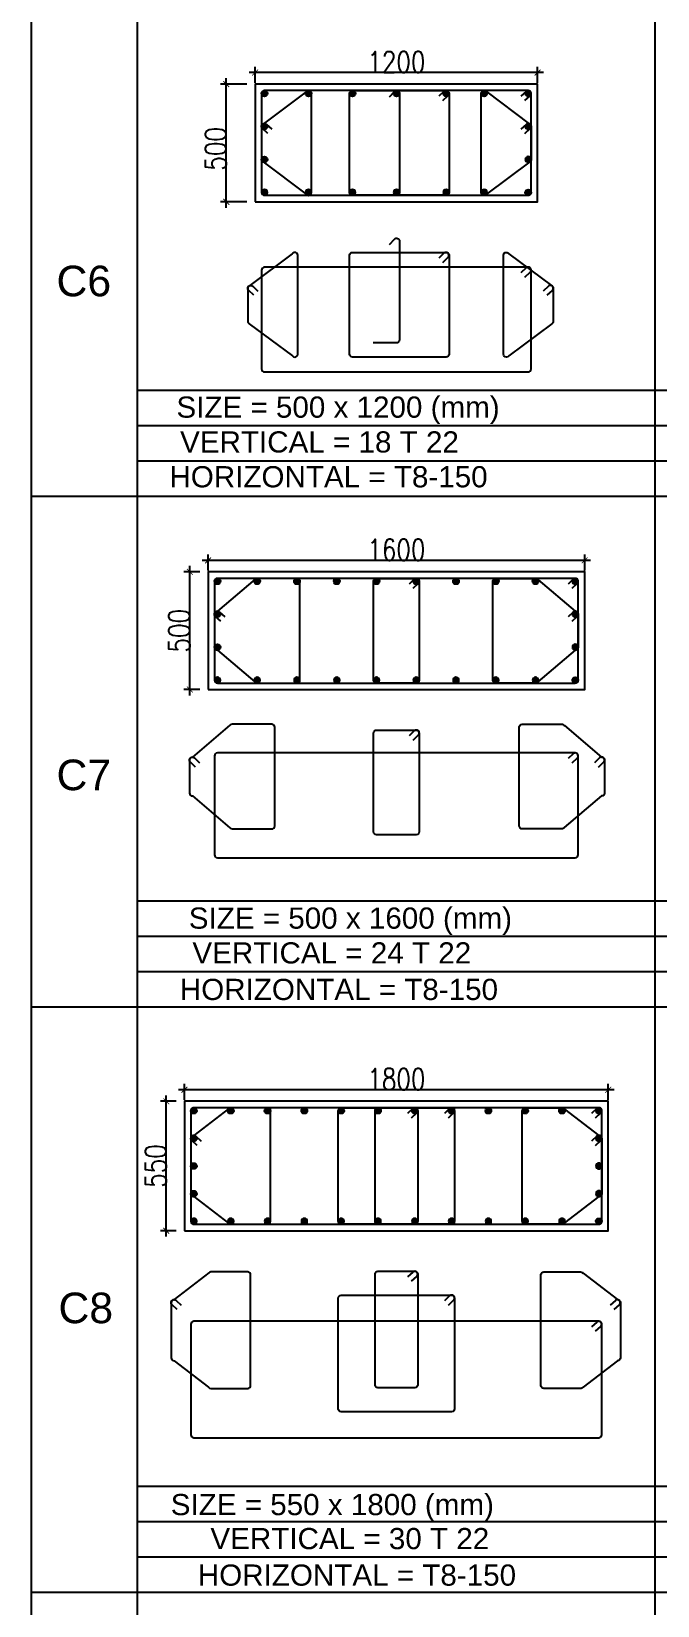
# Model space of a CAD drawing. Header units: millimetres. Extents: x -967280 to 3852, y 2833 to 1955156.
# Drawn here: x -420373 to -417714, y 456417 to 463104 of the extents above; entities that cross this region are included whole.
import ezdxf

# ---------------------------------------------------------------- set-up
doc = ezdxf.new("R2010")
doc.units = ezdxf.units.MM
doc.header["$LTSCALE"] = 1000
doc.header["$PDMODE"] = 35
doc.header["$PDSIZE"] = 25
for name, color, linetype in [('BARS', 1, 'Continuous'), ('S -Beams', 2, 'Continuous'), ('ST-COLUMN', 2, 'Continuous'), ('ST-STEEL', 4, 'Continuous'), ('ST-STEEL MARK', 1, 'Continuous'), ('ST-TEXT', 3, 'Continuous')]:
    doc.layers.add(name, color=color, linetype=linetype)
doc.styles.add('SIMPLEX', font='romans.shx', dxfattribs={"width": 0.8, "height": 90})
doc.styles.add('STRECTURAL', font='arial.ttf')
doc.styles.add('TXT DIM 25', font='arial.ttf')
doc.dimstyles.new('ST- DIM1-25', dxfattribs={"dimscale": 0.025, "dimtxt": 1000, "dimasz": 1000, "dimexe": 1000, "dimexo": 1000, "dimgap": 0.5, "dimtad": 2, "dimdec": 0, "dimrnd": 5, "dimzin": 0, "dimdsep": 46, "dimtxsty": 'TXT DIM 25', "dimblk": 'ARCHTICK', "dimcen": 90, "dimdle": 1000, "dimclrd": 1, "dimclre": 1, "dimclrt": 3, "dimadec": 1, "dimazin": 0, "dimtfac": 1, "dimtdec": 0, "dimtofl": 0, "dimtmove": 0, "dimatfit": 3, "dimfxl": 1, "dimtolj": 1, "dimtzin": 0, "dimarcsym": 0})

# ---------------------------------------------------------------- blocks, each defined once
blk = doc.blocks.new('_ArchTick')
at = {"color": 0, "linetype": 'ByBlock', "const_width": 0.15}
blk.add_lwpolyline([(-0.5, -0.5), (0.5, 0.5)], dxfattribs=at)
blk = doc.blocks.new('*D533')
at = {"color": 1, "lineweight": -2, "transparency": 16777216}
for p, q in [((-419700.4, 460283.5), (-419700.4, 460833.5)), ((-419658.2, 460808.5), (-419725.4, 460808.5)), ((-419658.2, 460308.5), (-419725.4, 460308.5))]:
    blk.add_line(p, q, dxfattribs=at)
at = {"layer": 'Defpoints', "color": 0, "transparency": 16777216}
for p in [(-419700.4, 460808.5), (-419633.2, 460808.5), (-419633.2, 460308.5)]:
    blk.add_point(p, dxfattribs=at)
at = {"color": 1, "lineweight": -2, "transparency": 16777216, "xscale": 25, "yscale": 25, "zscale": 25}
for p, rotation in [((-419700.4, 460808.5), 90), ((-419700.4, 460308.5), 270)]:
    blk.add_blockref('_ArchTick', p, dxfattribs=dict(at, rotation=rotation))
at = {"color": 3, "transparency": 16777216, "insert": (-419745.5, 460558.5), "char_height": 90, "attachment_point": 5, "rotation": 90, "style": 'SIMPLEX'}
blk.add_mtext('\\A1;500', dxfattribs=at)
blk = doc.blocks.new('*D534')
at = {"color": 1, "lineweight": -2, "transparency": 16777216}
for p, q in [((-417998.2, 460857.5), (-419648.2, 460857.5)), ((-419623.2, 460814), (-419623.2, 460882.5)), ((-418023.2, 460814), (-418023.2, 460882.5))]:
    blk.add_line(p, q, dxfattribs=at)
at = {"layer": 'Defpoints', "color": 0, "transparency": 16777216}
for p in [(-419623.2, 460857.5), (-419623.2, 460789), (-418023.2, 460789)]:
    blk.add_point(p, dxfattribs=at)
at = {"color": 1, "lineweight": -2, "transparency": 16777216, "xscale": 25, "yscale": 25, "zscale": 25, "rotation": 180}
blk.add_blockref('_ArchTick', (-419623.2, 460857.5), dxfattribs=at)
at = {"color": 1, "lineweight": -2, "transparency": 16777216, "xscale": 25, "yscale": 25, "zscale": 25}
blk.add_blockref('_ArchTick', (-418023.2, 460857.5), dxfattribs=at)
at = {"color": 3, "transparency": 16777216, "insert": (-418823.2, 460902.5), "char_height": 90, "attachment_point": 5, "style": 'SIMPLEX'}
blk.add_mtext('\\A1;1600', dxfattribs=at)
blk = doc.blocks.new('D25')
at = {"layer": 'BARS'}
h = blk.add_hatch(color=256, dxfattribs=at)
h.dxf.hatch_style = 1
edge = h.paths.add_edge_path()
edge.add_arc((0, 0), 12.5, 0, 360)
at = {"layer": 'BARS', "color": 1}
blk.add_circle((0, 0), 12.5, dxfattribs=at)
at = {"layer": 'Defpoints'}
for p, q in [((12.5, 0), (-12.5, 0)), ((0, -12.5), (0, 12.5))]:
    blk.add_line(p, q, dxfattribs=at)
at = {"layer": 'ST-STEEL'}
blk.add_circle((0, 0), 12.5, dxfattribs=at)
blk = doc.blocks.new('*D535')
at = {"color": 1, "lineweight": -2, "transparency": 16777216}
for p, q in [((-419758.2, 458559.3), (-419825.4, 458559.3)), ((-419800.4, 457984.3), (-419800.4, 458584.3)), ((-419758.2, 458009.3), (-419825.4, 458009.3))]:
    blk.add_line(p, q, dxfattribs=at)
at = {"layer": 'Defpoints', "color": 0, "transparency": 16777216}
for p in [(-419800.4, 458559.3), (-419733.2, 458559.3), (-419733.2, 458009.3)]:
    blk.add_point(p, dxfattribs=at)
at = {"color": 1, "lineweight": -2, "transparency": 16777216, "xscale": 25, "yscale": 25, "zscale": 25}
for p, rotation in [((-419800.4, 458559.3), 90), ((-419800.4, 458009.3), 270)]:
    blk.add_blockref('_ArchTick', p, dxfattribs=dict(at, rotation=rotation))
at = {"color": 3, "transparency": 16777216, "insert": (-419845.5, 458284.3), "char_height": 90, "attachment_point": 5, "rotation": 90, "style": 'SIMPLEX'}
blk.add_mtext('\\A1;550', dxfattribs=at)
blk = doc.blocks.new('*D536')
at = {"color": 1, "lineweight": -2, "transparency": 16777216}
for p, q in [((-419723.2, 458564.8), (-419723.2, 458633.3)), ((-417923.2, 458564.8), (-417923.2, 458633.3)), ((-417898.2, 458608.3), (-419748.2, 458608.3))]:
    blk.add_line(p, q, dxfattribs=at)
at = {"layer": 'Defpoints', "color": 0, "transparency": 16777216}
for p in [(-419723.2, 458608.3), (-419723.2, 458539.8), (-417923.2, 458539.8)]:
    blk.add_point(p, dxfattribs=at)
at = {"color": 1, "lineweight": -2, "transparency": 16777216, "xscale": 25, "yscale": 25, "zscale": 25, "rotation": 180}
blk.add_blockref('_ArchTick', (-419723.2, 458608.3), dxfattribs=at)
at = {"color": 1, "lineweight": -2, "transparency": 16777216, "xscale": 25, "yscale": 25, "zscale": 25}
blk.add_blockref('_ArchTick', (-417923.2, 458608.3), dxfattribs=at)
at = {"color": 3, "transparency": 16777216, "insert": (-418823.2, 458653.3), "char_height": 90, "attachment_point": 5, "style": 'SIMPLEX'}
blk.add_mtext('\\A1;1800', dxfattribs=at)
blk = doc.blocks.new('*D559')
at = {"color": 1, "lineweight": -2, "transparency": 16777216}
for p, q in [((-419545.5, 462355.8), (-419545.5, 462905.8)), ((-419458.2, 462880.8), (-419570.5, 462880.8)), ((-419458.2, 462380.8), (-419570.5, 462380.8))]:
    blk.add_line(p, q, dxfattribs=at)
at = {"layer": 'Defpoints', "color": 0, "transparency": 16777216}
for p in [(-419545.5, 462880.8), (-419433.2, 462880.8), (-419433.2, 462380.8)]:
    blk.add_point(p, dxfattribs=at)
at = {"color": 1, "lineweight": -2, "transparency": 16777216, "xscale": 25, "yscale": 25, "zscale": 25}
for p, rotation in [((-419545.5, 462880.8), 90), ((-419545.5, 462380.8), 270)]:
    blk.add_blockref('_ArchTick', p, dxfattribs=dict(at, rotation=rotation))
at = {"color": 3, "transparency": 16777216, "insert": (-419590.5, 462605.8), "char_height": 90, "attachment_point": 5, "rotation": 90, "style": 'SIMPLEX'}
blk.add_mtext('\\A1;500', dxfattribs=at)
blk = doc.blocks.new('*D560')
at = {"color": 1, "lineweight": -2, "transparency": 16777216}
for p, q in [((-418198.2, 462929.8), (-419448.2, 462929.8)), ((-419423.2, 462886.3), (-419423.2, 462954.8)), ((-418223.2, 462886.3), (-418223.2, 462954.8))]:
    blk.add_line(p, q, dxfattribs=at)
at = {"layer": 'Defpoints', "color": 0, "transparency": 16777216}
for p in [(-419423.2, 462929.8), (-419423.2, 462861.3), (-418223.2, 462861.3)]:
    blk.add_point(p, dxfattribs=at)
at = {"color": 1, "lineweight": -2, "transparency": 16777216, "xscale": 25, "yscale": 25, "zscale": 25, "rotation": 180}
blk.add_blockref('_ArchTick', (-419423.2, 462929.8), dxfattribs=at)
at = {"color": 1, "lineweight": -2, "transparency": 16777216, "xscale": 25, "yscale": 25, "zscale": 25}
blk.add_blockref('_ArchTick', (-418223.2, 462929.8), dxfattribs=at)
at = {"color": 3, "transparency": 16777216, "insert": (-418823.2, 462974.8), "char_height": 90, "attachment_point": 5, "style": 'SIMPLEX'}
blk.add_mtext('\\A1;1200', dxfattribs=at)

msp = doc.modelspace()

# ---------------------------------------------------------------- linework, layer by layer
at = {"layer": 'S -Beams', "color": 4, "ltscale": 30}
for points in [[(-419395.7, 462701.4), (-419395.7, 462561, 0.284178), (-419389.4, 462549.9), (-419206.6, 462413.4, 0.243217), (-419196.4, 462408.1, 0.414214), (-419183.9, 462420.6), (-419183.9, 462840.8, 0.414242), (-419196.4, 462853.3, 0.252519), (-419206.9, 462847.6), (-419387.7, 462712.4, 0.323602), (-419395.7, 462700.1), (-419395.7, 462561.4)], [(-418250.7, 462701.4), (-418250.7, 462561, -0.284178), (-418256.9, 462549.9), (-418439.8, 462413.4, -0.243217), (-418450, 462408.1, -0.414214), (-418462.5, 462420.6), (-418462.5, 462840.8, -0.414242), (-418450, 462853.3, -0.252519), (-418439.5, 462847.6), (-418258.7, 462712.4, -0.323602), (-418250.7, 462700.1), (-418250.7, 462561.4)], [(-419454.2, 462014), (-419454.2, 461873.6, 0.284178), (-419448, 461862.5), (-419265.1, 461725.9, 0.243217), (-419254.9, 461720.7, 0.414214), (-419242.4, 461733.2), (-419242.4, 462153.4, 0.414242), (-419254.9, 462165.9, 0.252519), (-419265.4, 462160.2), (-419446.2, 462025, 0.323602), (-419454.2, 462012.7), (-419454.2, 461874)], [(-418156.5, 462014), (-418156.5, 461873.6, -0.284178), (-418162.8, 461862.5), (-418345.6, 461725.9, -0.243217), (-418355.8, 461720.7, -0.414214), (-418368.3, 461733.2), (-418368.3, 462153.4, -0.414242), (-418355.8, 462165.9, -0.252519), (-418345.4, 462160.2), (-418164.5, 462025, -0.323602), (-418156.5, 462012.7), (-418156.5, 461874)]]:
    msp.add_lwpolyline(points, format="xyb", dxfattribs=at)
at = {"layer": 'ST-COLUMN'}
for points in [[(-419423.2, 462380.8), (-418223.2, 462380.8), (-418223.2, 462880.8), (-419423.2, 462880.8)], [(-419623.2, 460308.5), (-418023.2, 460308.5), (-418023.2, 460808.5), (-419623.2, 460808.5)], [(-419723.2, 458009.3), (-417923.2, 458009.3), (-417923.2, 458559.3), (-419723.2, 458559.3)]]:
    msp.add_lwpolyline(points, close=True, dxfattribs=at)
at = {"layer": 'ST-STEEL'}
for points in [[(-419383.2, 462408.3), (-418263.2, 462408.3, 0.414214), (-418250.7, 462420.8), (-418250.7, 462840.8, 0.414214), (-418263.2, 462853.3), (-419383.2, 462853.3, 0.414214), (-419395.7, 462840.8), (-419395.7, 462420.8, 0.414214)], [(-419383.2, 461658), (-418263.2, 461658, 0.414214), (-418250.7, 461670.5), (-418250.7, 462090.5, 0.414214), (-418263.2, 462103), (-419383.2, 462103, 0.414214), (-419395.7, 462090.5), (-419395.7, 461670.5, 0.414214)], [(-419583.2, 460336), (-418063.2, 460336, 0.414214), (-418050.7, 460348.5), (-418050.7, 460768.5, 0.414214), (-418063.2, 460781), (-419583.2, 460781, 0.414214), (-419595.7, 460768.5), (-419595.7, 460348.5, 0.414214)], [(-419583.2, 459594.2), (-418063.2, 459594.2, 0.414214), (-418050.7, 459606.7), (-418050.7, 460026.7, 0.414214), (-418063.2, 460039.2), (-419583.2, 460039.2, 0.414214), (-419595.7, 460026.7), (-419595.7, 459606.7, 0.414214)], [(-419683.2, 458036.8), (-417963.2, 458036.8, 0.414214), (-417950.7, 458049.3), (-417950.7, 458519.3, 0.414214), (-417963.2, 458531.8), (-419683.2, 458531.8, 0.414214), (-419695.7, 458519.3), (-419695.7, 458049.3, 0.414214)], [(-419683.2, 457129.7), (-417963.2, 457129.7, 0.414214), (-417950.7, 457142.2), (-417950.7, 457612.2, 0.414214), (-417963.2, 457624.7), (-419683.2, 457624.7, 0.414214), (-419695.7, 457612.2), (-419695.7, 457142.2, 0.414214)]]:
    msp.add_lwpolyline(points, format="xyb", close=True, dxfattribs=at)
at = {"layer": 'ST-STEEL', "ltscale": 30}
for points in [[(-419009.9, 462853.3), (-418612, 462853.3, -0.414214), (-418599.5, 462840.8), (-418599.5, 462420.8, -0.414214), (-418612, 462408.3), (-419009.9, 462408.3, -0.414214), (-419022.4, 462420.8), (-419022.4, 462840.8, -0.414214)], [(-419009.9, 462165.9), (-418612, 462165.9, -0.414214), (-418599.5, 462153.4), (-418599.5, 461733.4, -0.414214), (-418612, 461720.9), (-419009.9, 461720.9, -0.414214), (-419022.4, 461733.4), (-419022.4, 462153.4, -0.414214)], [(-418907.6, 460781), (-418738.7, 460781, -0.414214), (-418726.2, 460768.5), (-418726.2, 460348.5, -0.414214), (-418738.7, 460336), (-418907.6, 460336, -0.414214), (-418920.1, 460348.5), (-418920.1, 460768.5, -0.414214)], [(-418907.6, 460136.3), (-418738.7, 460136.3, -0.414214), (-418726.2, 460123.8), (-418726.2, 459703.8, -0.414214), (-418738.7, 459691.3), (-418907.6, 459691.3, -0.414214), (-418920.1, 459703.8), (-418920.1, 460123.8, -0.414214)], [(-419057.7, 458531.8), (-418588.6, 458531.8, -0.414214), (-418576.1, 458519.3), (-418576.1, 458049.3, -0.414214), (-418588.6, 458036.8), (-419057.7, 458036.8, -0.414214), (-419070.2, 458049.3), (-419070.2, 458519.3, -0.414214)], [(-418901.4, 458531.8), (-418745, 458531.8, -0.414214), (-418732.5, 458519.3), (-418732.5, 458049.3, -0.414214), (-418745, 458036.8), (-418901.4, 458036.8, -0.414214), (-418913.9, 458049.3), (-418913.9, 458519.3, -0.414214)], [(-418901.4, 457837), (-418745, 457837, -0.414214), (-418732.5, 457824.5), (-418732.5, 457354.5, -0.414214), (-418745, 457342), (-418901.4, 457342, -0.414214), (-418913.9, 457354.5), (-418913.9, 457824.5, -0.414214)], [(-419057.7, 457735.6), (-418588.6, 457735.6, -0.414214), (-418576.1, 457723.1), (-418576.1, 457253.1, -0.414214), (-418588.6, 457240.6), (-419057.7, 457240.6, -0.414214), (-419070.2, 457253.1), (-419070.2, 457723.1, -0.414214)]]:
    msp.add_lwpolyline(points, format="xyb", close=True, dxfattribs=at)
for points in [[(-418852.3, 462827.1), (-418831.5, 462849.4, -0.675243), (-418809.9, 462840.8), (-418809.9, 462420.8, -0.414214), (-418822.4, 462408.3), (-418922.4, 462408.3)], [(-418852.3, 462200), (-418831.5, 462222.4, -0.675243), (-418809.9, 462213.7), (-418809.9, 461793.7, -0.414214), (-418822.4, 461781.2), (-418922.4, 461781.2)], [(-419595.7, 460628.5), (-419595.7, 460488.5, 0.414214), (-419583.2, 460476), (-419424.2, 460340.8, 0.230895), (-419414.4, 460336), (-419245.7, 460336, 0.414214), (-419233.2, 460348.5), (-419233.2, 460768.5, 0.414214), (-419245.7, 460781), (-419414.4, 460781, 0.209236), (-419423.5, 460776.9), (-419583.2, 460641, 0.414214), (-419595.7, 460628.5)], [(-418050.7, 460628.5), (-418050.7, 460488.5, -0.414214), (-418063.2, 460476), (-418221.6, 460341.7, -0.253658), (-418232, 460336), (-418400.7, 460336, -0.414214), (-418413.2, 460348.5), (-418413.2, 460768.5, -0.414214), (-418400.7, 460781), (-418232, 460781, -0.25838), (-418221.5, 460775), (-418063.2, 460641, -0.414214), (-418050.7, 460628.5)], [(-419702.2, 460008.9), (-419702.2, 459868.9, 0.414214), (-419689.7, 459856.4), (-419530.7, 459721.3, 0.230895), (-419520.9, 459716.4), (-419352.2, 459716.4, 0.414214), (-419339.7, 459728.9), (-419339.7, 460148.9, 0.414214), (-419352.2, 460161.4), (-419520.9, 460161.4, 0.209236), (-419530, 460157.4), (-419689.7, 460021.4, 0.414214), (-419702.2, 460008.9)], [(-417938.8, 460008.9), (-417938.8, 459868.9, -0.414214), (-417951.3, 459856.4), (-418109.7, 459722.1, -0.253658), (-418120.1, 459716.4), (-418288.8, 459716.4, -0.414214), (-418301.3, 459728.9), (-418301.3, 460148.9, -0.414214), (-418288.8, 460161.4), (-418120.1, 460161.4, -0.25838), (-418109.5, 460155.5), (-417951.3, 460021.4, -0.414214), (-417938.8, 460008.9)], [(-419695.7, 458401.8), (-419695.7, 458166.8, 0.414214), (-419683.2, 458154.3), (-419536.7, 458041.6, 0.230895), (-419526.9, 458036.8), (-419370.5, 458036.8, 0.414214), (-419358, 458049.3), (-419358, 458519.3, 0.414214), (-419370.5, 458531.8), (-419526.9, 458531.8, 0.209236), (-419536.1, 458527.7), (-419683.2, 458414.3, 0.414214), (-419695.7, 458401.8)], [(-417950.7, 458401.8), (-417950.7, 458166.8, -0.414214), (-417963.2, 458154.3), (-418109, 458042.5, -0.253658), (-418119.5, 458036.8), (-418275.7, 458036.8, -0.414214), (-418288.2, 458049.3), (-418288.2, 458519.3, -0.414214), (-418275.7, 458531.8), (-418119.5, 458531.8, -0.25838), (-418108.9, 458525.8), (-417963.2, 458414.3, -0.414214), (-417950.7, 458401.8)], [(-419780, 457704.3), (-419780, 457469.3, 0.414214), (-419767.5, 457456.8), (-419621, 457344.2, 0.230895), (-419611.2, 457339.3), (-419454.8, 457339.3, 0.414214), (-419442.3, 457351.8), (-419442.3, 457821.8, 0.414214), (-419454.8, 457834.3), (-419611.2, 457834.3, 0.209236), (-419620.4, 457830.2), (-419767.5, 457716.8, 0.414214), (-419780, 457704.3)], [(-417871.8, 457704.3), (-417871.8, 457469.3, -0.414214), (-417884.3, 457456.8), (-418030.2, 457345, -0.253658), (-418040.6, 457339.3), (-418196.8, 457339.3, -0.414214), (-418209.3, 457351.8), (-418209.3, 457821.8, -0.414214), (-418196.8, 457834.3), (-418040.6, 457834.3, -0.25838), (-418030.1, 457828.4), (-417884.3, 457716.8, -0.414214), (-417871.8, 457704.3)]]:
    msp.add_lwpolyline(points, format="xyb", dxfattribs=at)
at = {"layer": 'ST-STEEL'}
for points in [[(-418626.2, 462810.9), (-418604, 462831.6, 1.002678), (-418621, 462849.9), (-418643.2, 462829.2)], [(-418276.9, 462811), (-418254.7, 462831.6, 1.002678), (-418271.7, 462849.9), (-418293.9, 462829.2)], [(-419369.5, 462670.9), (-419391.7, 462691.6, -1.002678), (-419374.7, 462709.9), (-419352.5, 462689.2)], [(-418276.9, 462670.9), (-418254.7, 462691.6, 1.002678), (-418271.7, 462709.9), (-418293.9, 462689.2)], [(-418626.2, 462123.5), (-418604, 462144.2, 1.002678), (-418621, 462162.5), (-418643.2, 462141.8)], [(-418276.9, 462060.7), (-418254.7, 462081.4, 1.002678), (-418271.7, 462099.7), (-418293.9, 462079)], [(-419428, 461983.5), (-419450.2, 462004.2, -1.002678), (-419433.2, 462022.5), (-419411, 462001.8)], [(-418182.7, 461983.5), (-418160.5, 462004.2, 1.002678), (-418177.6, 462022.5), (-418199.7, 462001.8)], [(-418752.4, 460738.6), (-418730.3, 460759.3, 1.002678), (-418747.3, 460777.6), (-418769.5, 460756.9)], [(-418076.9, 460738.6), (-418054.7, 460759.3, 1.002678), (-418071.7, 460777.6), (-418093.9, 460756.9)], [(-419569.5, 460598.6), (-419591.7, 460619.3, -1.002678), (-419574.7, 460637.6), (-419552.5, 460616.9)], [(-418076.9, 460598.6), (-418054.7, 460619.3, 1.002678), (-418071.7, 460637.6), (-418093.9, 460616.9)], [(-418752.4, 460094), (-418730.3, 460114.6, 1.002678), (-418747.3, 460132.9), (-418769.5, 460112.3)], [(-419676, 459979.1), (-419698.2, 459999.7, -1.002678), (-419681.2, 460018), (-419659, 459997.4)], [(-418076.9, 459996.8), (-418054.7, 460017.5, 1.002678), (-418071.7, 460035.8), (-418093.9, 460015.1)], [(-417965, 459979.1), (-417942.8, 459999.7, 1.002678), (-417959.8, 460018), (-417982, 459997.4)], [(-418758.7, 458489.4), (-418736.5, 458510.1, 1.002678), (-418753.6, 458528.4), (-418775.7, 458507.7)], [(-418602.3, 458489.4), (-418580.2, 458510.1, 1.002678), (-418597.2, 458528.4), (-418619.4, 458507.7)], [(-417976.9, 458489.4), (-417954.7, 458510.1, 1.002678), (-417971.7, 458528.4), (-417993.9, 458507.7)], [(-419669.5, 458371.9), (-419691.7, 458392.6, -1.002678), (-419674.7, 458410.9), (-419652.5, 458390.2)], [(-417976.9, 458371.9), (-417954.7, 458392.6, 1.002678), (-417971.7, 458410.9), (-417993.9, 458390.2)], [(-418758.7, 457794.6), (-418736.5, 457815.3, 1.002678), (-418753.6, 457833.6), (-418775.7, 457812.9)], [(-419753.8, 457674.5), (-419776, 457695.1, -1.002678), (-419759, 457713.4), (-419736.8, 457692.8)], [(-418602.3, 457693.2), (-418580.2, 457713.9, 1.002678), (-418597.2, 457732.2), (-418619.4, 457711.5)], [(-417898, 457674.5), (-417875.8, 457695.1, 1.002678), (-417892.9, 457713.4), (-417915.1, 457692.8)], [(-417976.9, 457582.4), (-417954.7, 457603.1, 1.002678), (-417971.7, 457621.4), (-417993.9, 457600.7)]]:
    msp.add_lwpolyline(points, format="xyb", dxfattribs=at)
at = {"layer": 'ST-STEEL MARK', "color": 0}
for p, q in [((-420373.2, 450065.3), (-420373.2, 472903.4)), ((-419923.2, 450065.3), (-419923.2, 472903.4)), ((-417723.2, 456473.6), (-417723.2, 472903.4)), ((-417723.2, 450065.3), (-417723.2, 472903.4)), ((-420373.2, 461130.3), (-406196.8, 461130.3)), ((-420373.2, 458960.9), (-406196.8, 458960.9)), ((-420373.2, 456473.6), (-406196.8, 456473.6))]:
    msp.add_line(p, q, dxfattribs=at)
at = {"layer": 'ST-STEEL MARK'}
for p, q in [((-419923.2, 461580.3), (-406196.8, 461580.3)), ((-419923.2, 461430.3), (-406196.8, 461430.3)), ((-419923.2, 461280.3), (-406196.8, 461280.3)), ((-419923.2, 459410.9), (-406196.8, 459410.9)), ((-419923.2, 459260.9), (-406196.8, 459260.9)), ((-419923.2, 459110.9), (-406196.8, 459110.9)), ((-419923.2, 456923.6), (-406196.8, 456923.6)), ((-419923.2, 456774.2), (-406196.8, 456774.2)), ((-419923.2, 456623.6), (-406196.8, 456623.6))]:
    msp.add_line(p, q, dxfattribs=at)

# ---------------------------------------------------------------- block references
at = {"layer": 'ST-STEEL', "color": 0}
for p, rotation in [((-419383.2, 462840.8), 270), ((-419196.4, 462840.8), 90.00000000000001), ((-419009.9, 462840.8), 90.00000000000001), ((-418822.4, 462840.8), 90.00000000000001), ((-418612, 462840.8), 90.00000000000001), ((-418450, 462840.8), 90.00000000000001), ((-419383.2, 462700.8), 90.00000000000001), ((-419383.2, 462560.8), 90.00000000000001), ((-418263.2, 462420.8), 90.00000000000001), ((-419583.2, 460768.5), 270), ((-419414.3, 460768.5), 90.00000000000001), ((-419245.4, 460768.5), 90.00000000000001), ((-419076.5, 460768.5), 90.00000000000001), ((-418907.6, 460768.5), 90.00000000000001), ((-418738.7, 460768.5), 90.00000000000001), ((-418569.9, 460768.5), 90.00000000000001), ((-418401, 460768.5), 90.00000000000001), ((-418232.1, 460768.5), 90.00000000000001), ((-419583.2, 460628.5), 90.00000000000001), ((-419583.2, 460488.5), 90.00000000000001), ((-418063.2, 460348.5), 90.00000000000001), ((-419683.2, 458519.3), 270), ((-419526.8, 458519.3), 90.00000000000001), ((-419370.2, 458519.3), 90.00000000000001), ((-419214.1, 458519.3), 90.00000000000001), ((-419057.7, 458519.3), 90.00000000000001), ((-418901.4, 458519.3), 90.00000000000001), ((-418745, 458519.3), 90.00000000000001), ((-418588.6, 458519.3), 90.00000000000001), ((-418432.3, 458519.3), 90.00000000000001), ((-418275.9, 458519.3), 90.00000000000001), ((-418119.6, 458519.3), 90.00000000000001), ((-419683.2, 458401.8), 90.00000000000001), ((-419683.2, 458284.3), 90.00000000000001), ((-419683.2, 458166.8), 90.00000000000001), ((-417963.2, 458049.3), 90.00000000000001)]:
    msp.add_blockref('D25', p, dxfattribs=dict(at, rotation=rotation))
at = {"layer": 'ST-STEEL', "color": 0, "xscale": -1}
for p, rotation in [((-418263.2, 462840.8), 90), ((-418263.2, 462700.8), 270), ((-418263.2, 462560.8), 270), ((-419383.2, 462420.8), 270), ((-419196.4, 462420.8), 90), ((-419009.9, 462420.8), 90), ((-418822.4, 462420.8), 90), ((-418612, 462420.8), 90), ((-418450, 462420.8), 90), ((-418063.2, 460768.5), 90), ((-418063.2, 460628.5), 270), ((-418063.2, 460488.5), 270), ((-419583.2, 460348.5), 270), ((-419414.3, 460348.5), 90), ((-419245.4, 460348.5), 90), ((-419076.5, 460348.5), 90), ((-418907.6, 460348.5), 90), ((-418738.7, 460348.5), 90), ((-418569.9, 460348.5), 90), ((-418401, 460348.5), 90), ((-418232.1, 460348.5), 90), ((-417963.2, 458519.3), 90), ((-417963.2, 458401.8), 270), ((-417963.2, 458284.3), 270), ((-417963.2, 458166.8), 270), ((-419683.2, 458049.3), 270), ((-419526.8, 458049.3), 90), ((-419370.2, 458049.3), 90), ((-419214.1, 458049.3), 90), ((-419057.7, 458049.3), 90), ((-418901.4, 458049.3), 90), ((-418745, 458049.3), 90), ((-418588.6, 458049.3), 90), ((-418432.3, 458049.3), 90), ((-418275.9, 458049.3), 90), ((-418119.6, 458049.3), 90)]:
    msp.add_blockref('D25', p, dxfattribs=dict(at, rotation=rotation))

# ---------------------------------------------------------------- texts
at = {"layer": 'ST-TEXT', "color": 3, "style": 'STRECTURAL'}
for s, height, p in [('C6', 130, (-420266.9, 461979.4)), ('SIZE = 500 x 1200 (mm)', 90, (-419757.4, 461463.5)), ('VERTICAL = 18 T 22', 90, (-419742, 461315.6)), ('HORIZONTAL = T8-150', 90, (-419787.3, 461167.7)), ('C7', 130, (-420266.9, 459881)), ('SIZE = 500 x 1600 (mm)', 90, (-419705, 459292.6)), ('VERTICAL = 24 T 22', 90, (-419689.7, 459144.8)), ('HORIZONTAL = T8-150', 90, (-419743.1, 458989.6)), ('C8', 130, (-420258.6, 457616.5)), ('SIZE = 550 x 1800 (mm)', 90, (-419781.7, 456801)), ('VERTICAL = 30 T 22', 90, (-419613.1, 456656.5)), ('HORIZONTAL = T8-150', 90, (-419666.5, 456501.4))]:
    msp.add_text(s, height=height, dxfattribs=at).set_placement(p)

# ---------------------------------------------------------------- dimensions: what is measured, and where the dimension line sits
for base, p1, p2, picture, middle in [((-419423.2, 462929.8), (-418223.2, 462861.3), (-419423.2, 462861.3), '*D560', (-418823.2, 462974.8)), ((-419623.2, 460857.5), (-418023.2, 460789), (-419623.2, 460789), '*D534', (-418823.2, 460902.5)), ((-419723.2, 458608.3), (-417923.2, 458539.8), (-419723.2, 458539.8), '*D536', (-418823.2, 458653.3))]:
    dim = msp.add_linear_dim(base=base, p1=p1, p2=p2, dimstyle='ST- DIM1-25', override={"dimgap": 1, "dimtxsty": 'SIMPLEX'})
    dim.commit()
    dim.dimension.update_dxf_attribs({"geometry": picture, "text_midpoint": middle})
dim = msp.add_linear_dim(base=(-419545.5, 462880.8), p1=(-419433.2, 462380.8), p2=(-419433.2, 462880.8), angle=90, dimstyle='ST- DIM1-25', override={"dimgap": 1, "dimtxsty": 'SIMPLEX'})
dim.commit()
dim.dimension.update_dxf_attribs({"geometry": '*D559', "text_midpoint": (-419545.5, 462605.8), "dimtype": 160})
for base, p1, p2, picture, middle in [((-419700.4, 460808.5), (-419633.2, 460308.5), (-419633.2, 460808.5), '*D533', (-419745.5, 460558.5)), ((-419800.4, 458559.3), (-419733.2, 458009.3), (-419733.2, 458559.3), '*D535', (-419845.5, 458284.3))]:
    dim = msp.add_linear_dim(base=base, p1=p1, p2=p2, angle=90, dimstyle='ST- DIM1-25', override={"dimgap": 1, "dimtxsty": 'SIMPLEX'})
    dim.commit()
    dim.dimension.update_dxf_attribs({"geometry": picture, "text_midpoint": middle})

doc.saveas('drawing.dxf')
